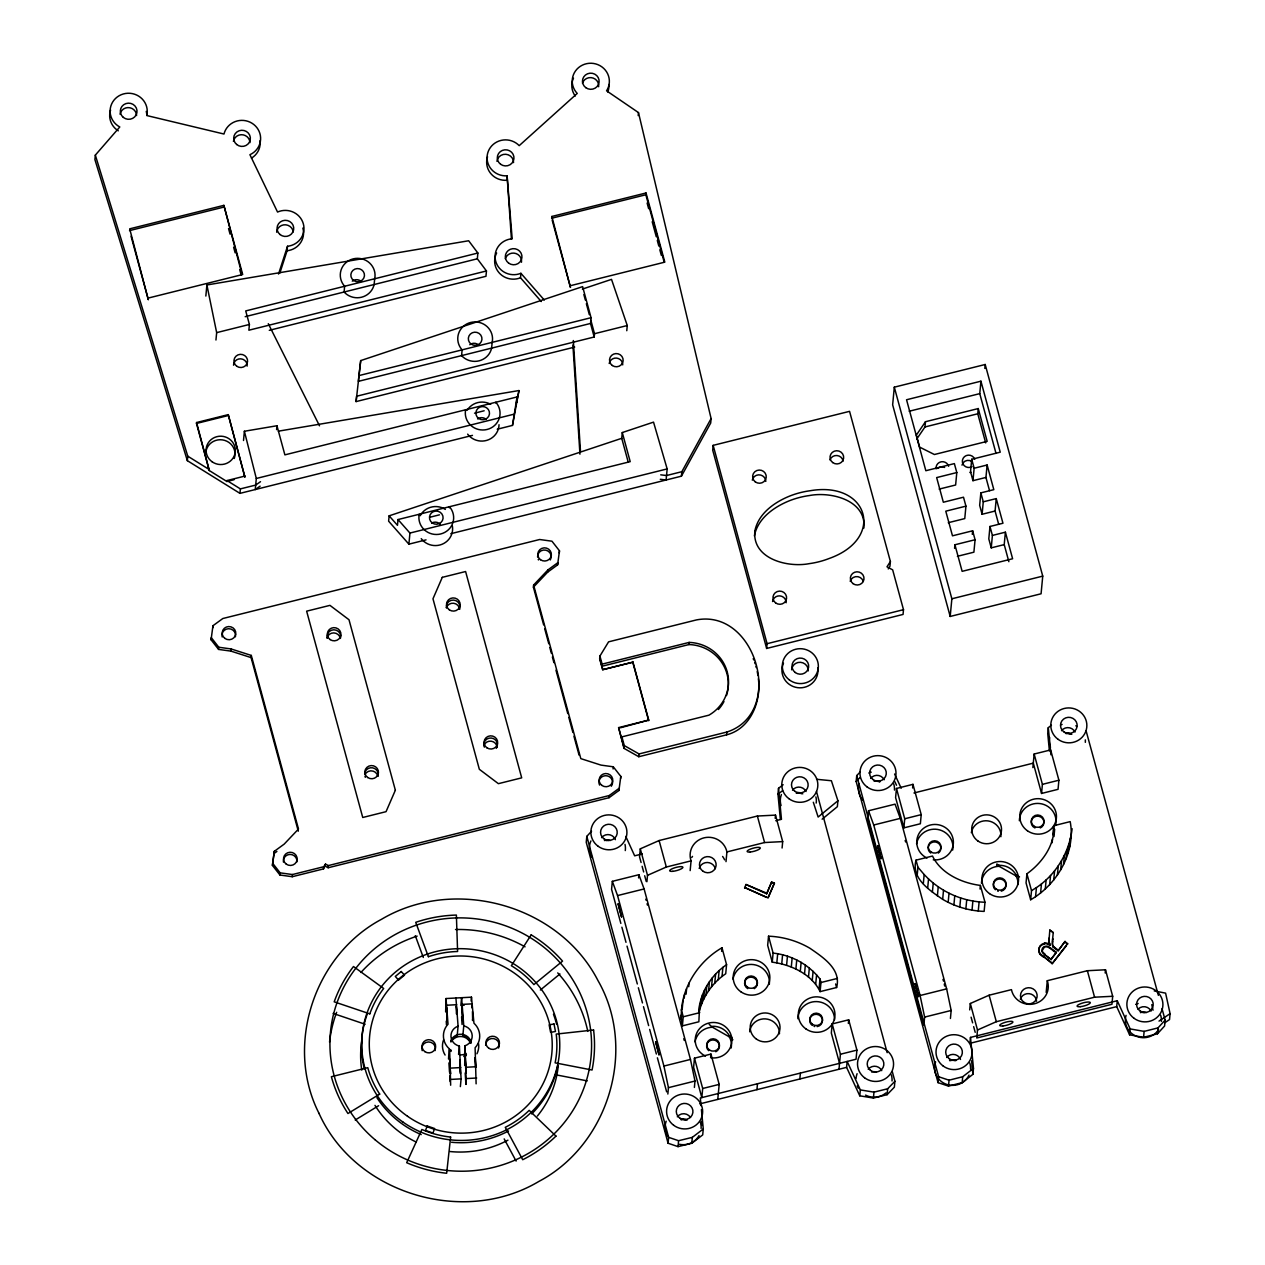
<?xml version="1.0" encoding="UTF-8"?>
<svg xmlns="http://www.w3.org/2000/svg" width="1265" height="1265" viewBox="0 0 1265 1265"><rect width="100%" height="100%" fill="white"/><g stroke="black" fill="none" stroke-linecap="round" stroke-linejoin="round"><path stroke-width="1.5" d="M1052.496 941.761L1052.686 938.662L1052.433 942.457A9.171 8.871 5.4 0 0 1053.176 947.422M863.884 528.058C866.557 500.308 831.168 491.358 809.489 495.532A85.087 82.336 5.4 0 0 789.771 500.608C774.117 506.838 757.767 518.302 754.383 535.886M1049.08 938.725L1049.144 938.029A17.821 17.251 5.4 0 0 1049.286 942.298A9.108 8.808 5.4 0 0 1050.187 944.465L1050.092 945.176A9.108 8.808 5.4 0 1 1049.223 942.994A17.821 17.251 5.4 0 1 1049.112 938.725L1049.839 930.06L1053.223 932.59L1052.622 939.357M278.521 274.046L287.503 246.264A18.58 17.979 5.4 0 0 303.284 223.605A18.58 17.979 5.4 0 0 277.541 212.046L249.917 154.694A18.58 17.979 5.4 0 0 253.791 124.492A18.58 17.979 5.4 0 0 223.984 134.027L146.74 115.542A18.58 17.979 5.4 0 0 134.596 94.211A18.58 17.979 5.4 0 0 111.652 103.936A18.58 17.979 5.4 0 0 119.796 126.974L95.334 155.121L94.907 159.596L187.347 460.666L239.955 493.366L472.478 435.381M148.495 298.002L242.69 274.505L223.873 205.357L129.694 228.839L148.337 299.773L131.054 236.223M187.347 460.666L187.773 456.191L95.334 155.121M205.847 296.057L206.891 284.973L468.667 240.761L477.87 253.032L477.332 258.787L486.456 270.963L485.966 276.292L269.287 330.323M234.072 479.704L226.894 481.491L209.294 470.548L196.486 423.459L196.565 422.526L228.253 414.635L244.872 477L228.253 414.635M242.01 274.426L223.873 205.357M215.951 340.016L216.663 332.632L206.891 284.973M209.294 470.548L196.565 422.526M218.592 649.419L211.081 639.805L211.287 637.639L218.798 647.253L218.592 649.419L230.894 651.111L251.087 657.594L298.287 831.184M212.741 627.899L212.947 625.732L222.83 618.522L539.649 539.507L551.951 541.199L559.478 550.813L559.272 552.979M226.894 481.491L226.973 480.558L244.951 476.067M477.87 253.032L245.726 310.921L249.411 324.457L248.873 330.212L486.456 270.963M243.513 440.505L244.382 431.254L276.956 425.752L284.878 454.862L517.053 396.957L516.515 402.713L518.982 390.553L278.363 431.175M239.955 493.366L240.382 488.891L226.973 480.558M230.894 651.111L231.1 648.945L218.798 647.253M244.382 431.254L256.305 478.47L255.261 489.555L260.084 486.155M279.897 272.971L287.076 250.739L287.503 246.264M251.087 657.594L251.292 655.428L231.1 648.945M276.592 429.594L276.956 425.752M325.295 866.272L328.173 867.743L609.066 797.693L618.933 790.467L619.138 788.301L609.271 795.527L328.378 865.576L325.5 864.106L323.524 868.897L292.247 876.708L279.945 875.016L272.418 865.402L274.299 851.329L284.182 844.119L298.493 829.018L251.292 655.428M272.418 865.402L274.299 851.329M279.945 875.016L280.15 872.85L272.623 863.236M292.247 876.708L292.452 874.542L323.729 866.731L325.5 864.106M574.69 347.084L356.097 401.59L356.604 396.245L594.202 336.996L594.503 333.707L590.834 320.171M358.928 375.594L358.375 381.35L590.518 323.461L591.055 317.705L582.612 286.633L360.715 360.588L358.928 375.594L591.055 317.705M360.715 360.588L356.097 401.59M323.524 868.897L323.729 866.731M328.173 867.743L328.378 865.576M660.298 479.309L666.102 480.004L667.161 468.92L653.531 422.13L622.285 432.551L621.747 438.307L389.13 515.835L388.624 521.18L408.895 544.156L426.036 539.87M622.285 432.551L630.207 461.646L398.016 519.551L397.479 525.307L389.13 515.835M408.895 544.156L409.939 533.055L398.016 519.551M419.126 515.345L419.221 514.27A17.394 16.84 5.4 0 0 440.71 533.957A17.394 16.84 5.4 0 0 449.455 506.727L449.344 507.803M465.552 410.508L465.631 409.781A17.394 16.84 5.4 0 0 487.12 429.468A17.394 16.84 5.4 0 0 495.848 402.254L495.785 402.966M511.44 239.322L507.091 175.803A18.58 17.979 5.4 0 1 488.322 151.247A18.58 17.979 5.4 0 1 519.203 145.649L577.235 93.436A18.58 17.979 5.4 0 1 576.966 69.132A18.58 17.979 5.4 0 1 601.934 66.903A18.58 17.979 5.4 0 1 606.568 90.811L638.477 112.585L711.104 418.589L710.693 423.063L681.408 476.178L450.799 533.703M476.114 1083.836L475.102 1047.752A18.153 17.552 5.4 0 0 473.964 1023.227L471.481 997.168L446.023 998.544L445.644 1011.889M541.262 301.544L520.5 277.778L520.911 273.303A18.58 17.979 5.4 0 1 495.595 260.89A18.58 17.979 5.4 0 1 512.183 238.785L507.091 175.803M446.023 998.544L448.031 1024.191A18.153 17.552 5.4 0 0 449.17 1048.717L448.506 1059.042M497.24 429.214L512.483 425.404L517.053 396.957M450.656 1085.212L449.628 1049.128M455.922 998.006L458.088 1026.2L457.139 1036.256A10.658 10.326 5.4 0 0 450.814 1041.901M518.982 390.553L512.483 425.404M458.562 1054.441L459.369 1046.06A10.658 10.326 5.4 0 1 458.088 1026.2M464.16 1005.28L460.855 1005.454L461.599 997.706L463.765 1025.883L462.816 1035.956A10.658 10.326 5.4 0 1 470.833 1043.166M460.365 1086.619L461.093 1078.871L459.369 1046.06M464.698 1065.351L465.03 1045.76A10.658 10.326 5.4 0 0 463.765 1025.883M471.118 1001.042L471.481 997.168M466.216 1084.374L465.03 1045.76M551.84 216.473L551.667 218.244L645.846 194.763L646.02 192.976L551.84 216.473L570.468 287.408L552.173 220.126M533.403 587.197L533.609 585.031L547.919 569.93L557.802 562.719L557.596 564.886L547.713 572.096L533.403 587.197L543.665 624.926M547.713 572.096L547.919 569.93M638.193 115.574L638.477 112.585M626.776 330.718L627.266 325.532L611.517 279.375L582.374 289.084M726.49 695.544A40.401 39.104 5.4 0 0 688.951 644.549L601.919 666.26L602.124 664.125L689.156 642.414A40.401 39.104 5.4 0 1 727.185 671.762A40.401 39.104 5.4 0 1 708.938 715.168L621.906 736.863L624.278 745.591L639.046 753.94L726.885 732.04C785.786 712.827 756.217 608.402 696.398 619.929L608.576 641.845L599.926 656.045L599.657 658.828L602.63 669.723L632.753 662.196L602.63 669.723M591.561 831.2L586.802 836.371L586.233 842.284L668.078 1143.244L678.04 1146.628L691.781 1143.275L702.707 1134.895L703.277 1128.981L701.427 1109.595M609.066 797.693L609.271 795.527M613.082 768.962L613.288 766.796L600.986 765.104L580.809 758.62L533.609 585.031M632.8 661.563L648.724 720.101L618.601 727.612L624.009 748.358L638.793 756.723L726.616 734.823C750.572 728.782 761.356 701.458 758.383 678.815M621.7 739.013L621.906 736.863M620.609 778.576L620.815 776.41L613.288 766.796M624.009 748.358L624.278 745.591M694.39 1087.426L694.991 1081.037L690.469 1059.438L644.106 888.947L638.888 874.716L612.339 881.341L611.58 889.342L620.846 923.403M638.793 756.723L639.046 753.94M620.419 727.786L648.724 720.101M782.086 848.009L782.687 841.605L775.492 815.119L757.371 816.036L659.112 840.545L640.296 848.831L639.537 856.832L641.086 862.509M638.588 877.91L638.888 874.716M681.408 476.178L681.835 471.703L711.104 418.589M646.905 881.721L647.506 875.333L640.296 848.831M688.951 644.549L689.156 642.414M713.16 445.359L712.701 450.119L766.637 648.455L903.052 614.442L903.495 609.683L892.663 569.851L886.986 566.815L890.402 561.518L849.558 411.346L713.16 445.359L767.08 643.695L766.637 648.455M667.841 1094.051L668.442 1087.663L663.919 1066.063L617.557 895.573L612.339 881.341M690.152 870.605L691.07 860.864A18.58 17.979 5.4 0 1 703.957 837.857A18.58 17.979 5.4 0 1 726.916 851.93L764.582 842.537L782.687 841.605M668.078 1143.244L668.632 1137.346L586.802 836.371M699.703 1003.999L698.865 1021.772L682.373 1025.883C676.585 995.302 695.465 962.981 721.999 947.77L726.569 964.657L725.715 973.75C712.258 982.905 702.391 997.2 698.849 1013.107C699.276 993.642 710.756 975.521 726.569 964.657M682.167 1009.502L683.021 1000.394M684.239 998.148L684.586 994.496M682.373 1025.883L683.242 1016.775L681.313 1009.691M686.089 994.179L686.61 988.708M688.713 986.747L689.046 983.111M678.04 1146.628L678.593 1140.714L692.334 1137.361L703.277 1128.981M694.469 1058.173L693.6 1067.281L701.822 1097.593L702.692 1088.485L694.469 1058.173L710.962 1054.077L719.184 1084.39L717.761 1099.411M700.083 1008.395L700.952 999.287M726.616 734.823L726.885 732.04M701.711 1003.762L702.565 994.654M703.656 999.287L704.51 990.179M691.781 1143.275L692.334 1137.361M705.965 994.954L706.819 985.846M708.574 990.811L709.444 981.703M711.531 986.858L712.385 977.75M725.999 861.655L726.916 851.93M714.757 983.142L715.611 974.034M695.038 1041.886A18.343 17.742 5.4 0 1 712.464 1027.227L709.175 1024.365M710.614 1057.714L710.962 1054.077M718.283 979.648L719.137 970.54M721.651 951.406L721.999 947.77M722.046 976.438L722.9 967.33M731.202 1047.989A18.343 17.742 5.4 0 0 729.367 1036.889L729.462 1035.94A18.343 17.742 5.4 0 0 712.559 1026.279M766.305 897.217L744.642 887.492L768.108 897.976L774.417 883.128L771.65 881.974L766.653 893.817L745.971 884.488L766.716 893.153M775.192 818.313L775.492 815.119M780.363 819.404L777.975 794.214L778.528 788.301L783.146 784.727M766.653 893.817L771.65 881.974M768.535 936.195L767.665 945.303L772.251 962.175C790.941 964.594 811.735 974.129 820.1 991.618L836.592 987.522C841.605 969.164 822.914 957.273 809.995 948.307C797.456 940.923 783.082 936.717 768.535 936.195L773.105 953.067L772.251 962.175M756.929 1089.655L757.482 1083.757M776.821 962.807L777.69 953.715L773.105 953.067M781.738 963.867L782.592 954.759L777.69 953.715M786.593 965.274L787.447 956.166L782.592 954.759M791.289 967.013L792.159 957.905L787.447 956.166M795.875 969.101L796.744 959.993L792.159 957.905M800.271 971.488L801.14 962.38L796.744 959.993M804.493 974.208L805.346 965.1L801.14 962.38M808.477 977.212L809.331 968.105L805.346 965.1M799.828 1078.982L800.397 1073.084M812.241 980.502L813.095 971.394L809.331 968.105M815.719 984.028L816.573 974.92L813.095 971.394M819.135 988.06L819.989 978.952L816.573 974.92M816.573 779.287L831.39 780.742L837.92 800.761L837.367 806.675L822.139 819.198M820.1 991.618L820.969 982.51L819.989 978.952M701.063 1105.721L700.32 1097.973L856.041 1059.232L856.911 1050.124L848.689 1019.811L832.196 1023.923L831.326 1033.031L839.549 1063.327M1162.013 1008.679L1165.144 1020.112L1164.575 1026.026L1157.459 1033.79L1143.576 1037.3L1129.613 1034.833L1130.167 1028.919L1117.264 1000.726L970.492 1037.411L973.481 1068.419L972.911 1074.333L962.159 1082.65L948.497 1086.113L938.061 1082.65L856.168 781.485L856.721 775.572L860.342 771.824M894.308 387.169L892.647 404.816L950.189 616.45L1041.079 593.775L1042.74 576.128L985.198 364.494L894.308 387.169L951.865 598.788L950.189 616.45M838.995 1069.241L840.419 1054.235L832.196 1023.923M890.402 561.518L889.943 566.277L888.236 568.934M848.341 1023.464L848.689 1019.811M868.517 810.77L867.758 818.771L923.861 1025.093L924.62 1017.092L920.098 995.508L873.735 825.001L868.517 810.77L895.067 804.161L900.285 818.376L946.647 988.882L951.169 1010.466L950.426 1018.467M859.773 1095.822L846.601 1067.36L847.155 1061.446L860.342 1089.908L859.773 1095.822L873.419 1098.052L887.097 1094.684L894.355 1087.188L894.908 1081.275L892.331 1071.74M916.872 438.844L924.984 426.953L925.474 421.719L978.256 408.563L987.174 441.358L934.392 454.514L919.608 447.098L916.35 435.097L925.474 421.719M896.474 788.459L895.604 797.567L903.874 827.863L920.367 823.752L921.22 814.644L912.966 784.347L896.474 788.459L904.728 818.771L903.874 827.863M873.419 1098.052L873.973 1092.138L887.651 1088.77L894.908 1081.275M912.618 787.984L912.966 784.347M887.097 1094.684L887.651 1088.77M916.018 860.153C911.006 878.511 929.728 890.386 942.662 899.336C955.202 906.705 969.591 910.895 984.138 911.401L984.992 902.293L980.391 885.421C961.685 883.033 940.891 873.514 932.511 856.041L916.018 860.153L917.947 867.237L917.093 876.345M972.959 480.684L974.145 468.24L987.127 464.998L985.941 477.443L972.959 480.684L970.54 471.719L971.71 459.29L1000.235 452.174L980.928 381.192L906.546 399.756L925.838 470.722L954.363 463.607L956.799 472.557L955.628 485.001L939.136 489.112M954.585 548.33L954.917 544.772L975.078 539.744L972.643 530.794L952.482 535.822L945.777 511.186L965.938 506.158L963.503 497.208L943.342 502.237L936.653 477.585L956.799 472.557M923.308 883.666L924.177 874.558L917.947 867.237M927.672 888.077L928.542 878.969L924.177 874.558M965.938 506.158L964.768 518.587L948.276 522.698M932.384 892.189L933.254 883.081L928.542 878.969M985.688 442.924L977.766 413.781L978.256 408.563M996.014 453.408L979.758 393.636L980.928 381.192M984.834 368.415L985.198 364.494M937.381 895.936L938.235 886.828L933.254 883.081M972.295 534.352L972.643 530.794M975.078 539.744L973.892 552.188L957.399 556.3M987.127 464.998L993.816 489.65L980.849 492.876L979.663 505.32L982.099 514.27L995.081 511.028L996.251 498.6L983.269 501.826L982.099 514.27M942.662 899.336L943.516 890.228L938.235 886.828M948.165 902.325L949.019 893.216L943.516 890.228M953.905 904.934L954.759 895.826L949.019 893.216M996.251 498.6L1002.955 523.236L989.973 526.477L988.803 538.906L991.238 547.856L1004.22 544.614L1005.39 532.186L992.408 535.427L991.238 547.856M938.061 1082.65L938.63 1076.736L856.721 775.572M959.803 907.1L960.657 897.992L954.759 895.826M948.497 1086.113L949.05 1080.199L962.712 1076.736L973.481 1068.419M965.875 908.855L966.729 899.747L960.657 897.992M972.026 910.152L972.88 901.06L966.729 899.747M980.043 889.058L980.391 885.421M962.159 1082.65L962.712 1076.736M978.256 911.021L979.126 901.913L972.88 901.06M969.702 1009.897L970.302 1003.493L989.119 995.207L1011.462 989.641A18.58 17.979 5.4 0 0 1034.438 1003.793A18.58 17.979 5.4 0 0 1047.294 980.707L1087.378 970.714L1105.499 969.781L1112.694 996.282L1111.935 1004.284L976.754 1037.996L977.497 1029.995L970.302 1003.493M970.065 1041.854L970.492 1037.411M996.63 866.098L996.836 863.995L999.192 865.339A18.343 17.742 5.4 0 1 1016.111 874.969L1019.527 876.914M981.45 883.207A18.343 17.742 5.4 0 1 999.113 866.288L999.192 865.339M1018.104 884.488A18.343 17.742 5.4 0 0 1016.032 875.918L1016.111 874.969M1032.873 767.586L1034.153 754.035L1050.646 749.924L1058.9 780.22L1058.046 789.328L1041.554 793.455L1033.299 763.143L913.962 792.981M1053.698 825.745C1055.358 844.72 1041.981 863.046 1026.911 873.783L1026.057 882.891L1030.659 899.763C1057.176 884.52 1075.993 852.183 1070.19 821.618L1053.698 825.745L1052.844 834.837M1030.659 899.763L1031.513 890.671L1026.911 873.783M1041.554 793.455L1042.407 784.347L1034.153 754.035M1051.421 725.24L1048.306 727.644L1047.736 733.558L1049.412 750.999M1035.576 896.679L1036.446 887.587C1056.212 874.368 1069.399 852.278 1072.119 828.702M1040.589 893.011L1041.443 883.919M1045.285 888.995L1046.139 879.887M1052.148 842.759L1052.496 839.122M1053.982 836.576L1054.662 829.302M1049.681 884.63L1050.551 875.522M1039.719 953.114A18.105 17.52 5.4 0 0 1043.245 956.214L1052.148 963.693L1066.474 945.635M1044.748 954.727L1051.168 959.518L1044.748 954.727A6.799 6.578 5.4 0 1 1041.981 951.438M1053.729 879.966L1054.583 870.858M1049.839 930.06L1053.223 932.59M1046.187 992.393L1047.294 980.707M1042.154 951.359C1040.589 945.951 1049.096 944.212 1050.535 948.734L1051.262 949.272M1057.398 875.016L1058.267 865.908M1060.671 869.83L1061.541 860.722M1053.619 946.568L1053.555 947.264A10.073 9.756 5.4 0 0 1054.741 948.276L1058.093 950.806L1065.051 941.413L1067.676 944.117L1064.988 942.109M1052.148 963.693L1067.739 943.421M1054.978 948.481L1054.789 947.596M1063.549 864.39L1064.418 855.282M1051.168 959.518L1056.37 952.339L1050.598 948.038M1066 858.793L1066.854 849.685M1058.093 950.806L1065.051 941.413M1068.008 852.99L1068.862 843.881M1069.557 847.091L1070.411 837.983M1105.183 972.991L1105.499 969.781M1129.613 1034.833L1116.71 1006.624L1117.264 1000.726M1143.576 1037.3L1144.129 1031.386L1158.013 1027.892L1165.144 1020.112M1157.459 1033.79L1158.013 1027.892M1154.233 990.922L1165.603 993.136L1170.093 1013.66L1169.54 1019.574L1164.796 1022.752M447.257 1021.82L447.004 1012.901M211.081 639.805L212.947 625.732M557.596 564.886L559.478 550.813M618.933 790.467L620.815 776.41M460.476 1073.432L459.843 1059.611M456.27 1006.418L456.412 1013.882M680.459 1018.799L681.139 1015.083M318.954 1113.247C354.991 1193.701 463.543 1226.354 538.843 1181.447C608.591 1144.73 637.418 1049.365 598.045 980.707C559.193 904.76 454.657 875.933 381.635 919.228C314.273 954.885 284.277 1045.428 319.16 1113.659M446.371 1006.956L447.178 1021.962M744.579 888.156L745.971 884.488M768.171 897.328L774.417 883.128M1051.231 958.823L1056.37 952.339M856.168 781.485L859.789 777.738M837.92 800.761L818.139 817.048L813.316 802.247M540.361 990.021L559.952 973.971M777.975 794.214L782.592 790.641M274.094 853.495L276.909 851.44M260.511 481.68L255.688 485.08L240.382 488.891M1159.025 1021.092L1170.093 1013.66M1031.513 890.671L1036.446 887.587M355.212 1120.015L378.599 1105.721M1044.289 947.185L1042.218 950.663M647.506 875.333L666.323 867.031L691.07 860.864M977.497 1029.995L996.314 1021.709L1094.573 997.2L1112.694 996.282M129.52 230.61L223.715 207.128M245.189 316.677L477.332 258.787M216.663 332.632L249.411 324.457M570.642 285.637L664.821 262.14L646.02 192.976M196.486 423.459L228.159 415.568M594.503 333.707L627.266 325.532M474.533 413.181L484.163 410.777M256.305 478.47L513.527 414.319M429.831 517.243L439.461 514.839M409.939 533.055L667.161 468.92M909.187 411.236L979.758 393.636M681.835 471.703L666.529 475.529L660.725 474.834M924.984 426.953L977.766 413.781M767.08 643.695L903.495 609.683M951.865 598.788L1042.74 576.128M873.735 825.001L900.285 818.376M904.728 818.771L921.22 814.644M1042.407 784.347L1058.9 780.22M617.557 895.573L644.106 888.947M920.098 995.508L946.647 988.882M663.919 1066.063L690.469 1059.438M924.62 1017.092L951.169 1010.466M668.442 1087.663L694.991 1081.037M971.836 1042.85L1116.71 1006.624M642.272 853.922L634.651 855.82L625.795 836.418M775.761 820.716L781.47 819.293L778.528 788.301M683.242 1016.775L699.735 1012.664M820.969 982.51L837.462 978.414M702.692 1088.485L719.184 1084.39M840.419 1054.235L856.911 1050.124M699.766 1103.886L846.601 1067.36M1045.143 946.852L1047.025 946.868M446.814 1005.232L456.712 1004.695M462.389 1004.378L472.288 1003.857M450.846 1068.103L460.745 1067.565M466.405 1067.249L476.304 1066.711M451.194 1079.393L461.093 1078.871M466.769 1078.555L476.668 1078.017M979.126 901.913L984.992 902.293M280.15 872.85L292.452 874.542M860.342 1089.908L873.973 1092.138M1130.167 1028.919L1144.129 1031.386M555.873 1074.807L587.276 1080.895M732.894 1039.751L731.629 1039.387L731.818 1037.284L729.462 1035.94M938.63 1076.736L949.05 1080.199M333.106 1013.423L365.142 1024.255M668.632 1137.346L678.593 1140.714M771.587 882.622L774.37 883.776M1048.053 947.216L1049.65 948.102M999.113 866.288L1016.032 875.918M712.464 1027.227L729.367 1036.889M187.773 456.191L209.373 469.615M1055.042 947.785L1058.157 950.11M1051.974 949.809L1054.868 951.976M1043.214 956.261L1052.211 962.997M520.911 273.303L544.282 300.042M1039.767 953.067L1039.624 952.861A6.641 6.436 5.4 0 1 1044.447 943.374M1039.704 953.763L1039.561 953.557A6.641 6.436 5.4 0 1 1044.384 944.069M504.182 1138.911L516.104 1161.08M268.291 323.682L319.523 425.815M460.397 1073.463L459.843 1067.692M894.592 774.022L901.202 788.237M894.861 781.707L896.506 785.265M753.213 658.67L753.719 659.919M456.317 1006.418L456.997 1013.961M446.418 1006.956L446.972 1012.38M415.299 935.721L423.301 957.447M754.667 662.433L755.094 663.714M905.155 840.482L905.645 842M645.767 899.162L646.115 900.221M942.978 979.395L943.469 981.055M683.78 1038.707L684.254 1040.431M755.901 666.276L756.264 667.572M1086.05 730.664L1158.376 995.349M1005.39 532.186L1012.617 558.75L962.143 571.337L954.917 544.772M985.941 477.443L989.546 490.709M995.081 511.028L998.686 524.295M1004.22 544.614L1008.853 561.692M971.71 459.29L974.145 468.24M980.849 492.876L983.269 501.826M989.973 526.477L992.408 535.427M1087.378 970.714L1094.573 997.2M989.119 995.207L996.314 1021.709M971.093 1017.171L972.627 1022.847M973.655 1026.642L975.204 1032.319M645.846 194.763L664.157 262.045M647.127 203.064L648.645 208.678M652.202 221.755L656.266 236.713M657.294 240.445L658.812 246.058M659.824 249.79L661.358 255.404M757.371 816.036L764.582 842.537M583.861 294.571L585.363 300.058M586.359 303.711L589.332 314.685M590.518 323.461L594.202 336.996M621.747 438.307L628.167 461.946M632.753 662.196L648.66 720.734M659.112 840.545L666.323 867.031M599.926 656.045L602.124 664.125M599.721 658.18L602.678 669.074M618.601 727.612L624.072 747.726M642.114 866.288L643.664 871.965M644.691 875.76L646.225 881.436M544.693 628.705L548.789 643.79M549.816 647.569L551.35 653.23M552.378 657.009L553.928 662.67M555.968 670.213L567.779 713.618M568.807 717.382L572.903 732.482M573.93 736.246L579.07 755.126M621.874 927.198L626.001 942.33M627.029 946.125L637.323 983.98M638.351 987.759L642.462 1002.908M643.49 1006.687L648.645 1025.615M649.672 1029.41L656.361 1054.014M657.389 1057.793L666.655 1091.869M228.538 228.522L230.056 234.12M233.614 247.213L235.148 252.826M239.718 269.635L241.251 275.248M816.478 791.447L887.16 1052.67M835.627 983.964L836.592 987.522M647.063 903.748L647.38 905.044M944.259 984.107L944.686 986.052M1151.798 1004.663L1153.032 1010.229M757.213 671.494L757.941 675.463M472.478 1019.669L472.651 1020.586L472.462 1011.526M472.145 1007.43L471.845 1005.58L471.766 1007.731M1048.306 727.644L1050.915 754.778M971.615 1060.766L972.911 1074.333M701.427 1121.328L701.79 1125.202M573.33 340.522L580.509 451.652M572.903 344.997L579.955 454.182M461.599 1016.886L462.073 1024.508M465.188 1072.973L465.915 1084.405M446.245 1021.203L446.482 1024.935M448.917 1062.916L449.518 1072.246M449.755 1075.962L450.103 1081.559M475.403 1066.854L475.197 1057.635L475.988 1067.17M558.213 1066.079A99.065 95.855 5.4 0 1 537.356 1116.062M507.945 1140.16A99.065 95.855 5.4 0 1 450.008 1151.53M416.169 1142.042A99.065 95.855 5.4 0 1 374.978 1105.357M361.774 1070.111A99.065 95.855 5.4 0 1 362.043 1039.435M329.548 1042.123A130.864 126.627 5.4 0 1 336.648 1012.3M360.92 972.469A130.864 126.627 5.4 0 1 417.134 936.116M455.526 929.522A130.864 126.627 5.4 0 1 525.054 946.837M557.723 972.896A130.864 126.627 5.4 0 1 587.798 1031.386M466.421 1054.725A10.658 10.326 5.4 0 1 464.081 1055.816M451.004 1050.456A10.658 10.326 5.4 0 1 450.656 1049.681M478.549 1043.546A18.153 17.552 5.4 0 1 476.921 1053.808M445.09 1055.042A18.153 17.552 5.4 0 1 443.604 1039.814M1158.661 1029.599A18.026 17.441 5.4 0 1 1126.056 1015.352M1135.764 1004.363A18.026 17.441 5.4 0 1 1138.152 1003.477M1160.653 1015.242A18.026 17.441 5.4 0 1 1161.397 1021.393M1140.413 1012.664A8.333 8.064 5.4 0 1 1146.248 1012.632M969.006 1075.123A18.026 17.441 5.4 0 1 945.809 1084.073A18.026 17.441 5.4 0 1 935.594 1061.888M969.796 1062.964A18.026 17.441 5.4 0 1 970.54 1069.115M949.556 1060.37A8.333 8.064 5.4 0 1 955.929 1060.576M862.967 800.35A18.026 17.441 5.4 0 1 859.141 784.015M868.834 773.026A18.026 17.441 5.4 0 1 871.237 772.156M893.723 783.905A18.026 17.441 5.4 0 1 894.466 790.072M874.052 781.138A8.333 8.064 5.4 0 1 879.871 781.533M1050.503 747.315A18.026 17.441 5.4 0 1 1049.681 737.511M1060.876 724.829A18.026 17.441 5.4 0 1 1062.094 724.434M1075.819 725.81A18.026 17.441 5.4 0 1 1076.942 726.442M1085.307 739.867A18.026 17.441 5.4 0 1 1085.323 742.349M1065.494 733.289A8.333 8.064 5.4 0 1 1071.771 734.364M877.404 781.296A7.89 7.637 5.4 0 1 879.713 781.944M949.857 1060.734A7.89 7.637 5.4 0 1 955.028 1060.702M1066.015 733.621A7.89 7.637 5.4 0 1 1070.585 734.222M1142.801 1012.601A7.89 7.637 5.4 0 1 1144.335 1012.632M1034.944 827.958A6.404 6.199 5.4 0 1 1032.509 818.502A6.404 6.199 5.4 0 1 1042.55 818.471A6.404 6.199 5.4 0 1 1040.304 827.943M930.74 853.069A6.404 6.199 5.4 0 1 929.759 843.929A6.404 6.199 5.4 0 1 939.247 843.961A6.404 6.199 5.4 0 1 938.314 853.1M995.381 889.754A6.404 6.199 5.4 0 1 995.824 880.203A6.404 6.199 5.4 0 1 1005.422 882.511A6.404 6.199 5.4 0 1 1001.295 891.177M998.275 891.224A6.404 6.199 5.4 0 1 997.642 891.05M870.668 778.434A7.89 7.637 5.4 0 1 884.172 779.746M946.726 1057.477A7.89 7.637 5.4 0 1 960.515 1059.453M1061.525 730.711A7.89 7.637 5.4 0 1 1075.029 732.024M1138.105 1009.154A7.89 7.637 5.4 0 1 1151.087 1011.083M1019.353 820.7A18.343 17.742 5.4 0 1 1040.051 803.575A18.343 17.742 5.4 0 1 1055.484 825.492M916.556 843.818A18.343 17.742 5.4 0 1 937.729 829.46A18.343 17.742 5.4 0 1 952.687 850.048M927.008 858.065A18.343 17.742 5.4 0 1 923.118 828.654A18.343 17.742 5.4 0 1 952.545 836.94A18.343 17.742 5.4 0 1 933.27 859.836M971.33 832.67A14.927 14.453 5.4 0 1 988.044 820.906A14.927 14.453 5.4 0 1 1000.884 836.718M1043.182 956.909A18.105 17.52 5.4 0 1 1039.656 953.81M1054.804 947.58A10.073 9.756 5.4 0 1 1053.603 946.584M1053.239 946.726A9.171 8.871 5.4 0 1 1052.654 941.777M1044.337 943.579A9.519 9.219 5.4 0 1 1049.997 945.303M1044.4 942.868A9.519 9.219 5.4 0 1 1050.077 944.607M1044.89 953.889A6.799 6.578 5.4 0 1 1042.044 950.727M1020.286 999.287A8.333 8.064 5.4 0 1 1036.573 1001.248M699.023 1135.591A18.026 17.441 5.4 0 1 679.447 1144.319M668.047 1136.729A18.026 17.441 5.4 0 1 666.181 1121.201M700.383 1122.308A18.026 17.441 5.4 0 1 701.11 1128.459M681.282 1119.367A8.333 8.064 5.4 0 1 687.053 1120.158M885.959 1092.928A18.026 17.441 5.4 0 1 865.545 1095.111M858.302 1088.169A18.026 17.441 5.4 0 1 857.211 1085.908M856.057 1078.555A18.026 17.441 5.4 0 1 857.101 1073.7M891.303 1074.807A18.026 17.441 5.4 0 1 892.031 1080.974M871.632 1072.024A8.333 8.064 5.4 0 1 876.329 1072.008M592.32 857.591A18.026 17.441 5.4 0 1 590.945 840.909M624.989 844.372A18.026 17.441 5.4 0 1 625.274 850.57M604.433 840.561A8.333 8.064 5.4 0 1 610.252 840.545M781.074 805.584A18.026 17.441 5.4 0 1 781.391 794.562M815.909 796.887A18.026 17.441 5.4 0 1 816.194 803.069M796.491 792.744A8.333 8.064 5.4 0 1 802.785 793.835M796.318 793.234A7.89 7.637 5.4 0 1 801.583 793.693M681.123 1119.857A7.89 7.637 5.4 0 1 685.614 1120.031M606.093 840.577A7.89 7.637 5.4 0 1 608.354 840.545M708.716 1050.709A6.404 6.199 5.4 0 1 708.859 1041.395A6.404 6.199 5.4 0 1 718.378 1042.819A6.404 6.199 5.4 0 1 715.721 1051.753M812.304 1025.472A6.404 6.199 5.4 0 1 812.051 1015.653A6.404 6.199 5.4 0 1 821.918 1017.977A6.404 6.199 5.4 0 1 817.158 1026.595M814.692 1026.532A6.404 6.199 5.4 0 1 814.059 1026.358M747.757 988.645A6.404 6.199 5.4 0 1 746.081 979.316A6.404 6.199 5.4 0 1 755.853 979.347A6.404 6.199 5.4 0 1 754.256 988.661M868.233 1069.304A7.89 7.637 5.4 0 1 881.737 1070.649M792.523 790.166A7.89 7.637 5.4 0 1 806.026 791.51M677.313 1116.805A7.89 7.637 5.4 0 1 690.469 1117.485M601.602 837.667A7.89 7.637 5.4 0 1 615.391 839.66M705.475 1056.101A18.343 17.742 5.4 0 1 701.616 1026.674A18.343 17.742 5.4 0 1 731.043 1034.991A18.343 17.742 5.4 0 1 711.736 1057.872M797.867 1018.72A18.343 17.742 5.4 0 1 816.716 1001.595A18.343 17.742 5.4 0 1 834.52 1019.954M733.004 979.142A18.343 17.742 5.4 0 1 753.655 964.61A18.343 17.742 5.4 0 1 769.31 984.344M749.686 1031.781A14.927 14.453 5.4 0 1 765.499 1018.894A14.927 14.453 5.4 0 1 779.461 1033.805M699.181 868.47A8.333 8.064 5.4 0 1 715.342 868.723M691.749 857.464A18.58 17.979 5.4 0 1 692.508 856.389M722.6 856.452A18.58 17.979 5.4 0 1 724.608 859.868M364.921 774.654A6.831 6.61 5.4 0 1 377.856 776.346M326.971 638.019A6.831 6.61 5.4 0 1 340.364 638.43M483.878 745.559A6.831 6.61 5.4 0 1 497.145 747.236M446.371 607.643A6.831 6.61 5.4 0 1 459.638 609.303M537.578 557.059A6.831 6.61 5.4 0 1 545.911 550.164A6.831 6.61 5.4 0 1 550.275 559.952M538.51 559.936A6.831 6.61 5.4 0 1 538.21 559.383M222.166 636.959A6.831 6.61 5.4 0 1 228.633 628.705A6.831 6.61 5.4 0 1 235.432 636.785M599.578 785.091A6.831 6.61 5.4 0 1 601.855 776.868A6.831 6.61 5.4 0 1 610.631 777.722A6.831 6.61 5.4 0 1 611.264 786.245M283.423 862.082A6.831 6.61 5.4 0 1 289.985 854.413A6.831 6.61 5.4 0 1 296.911 861.844M484.353 747.141A6.831 6.61 5.4 0 1 491.31 738.033A6.831 6.61 5.4 0 1 496.275 748.358M364.636 773.642A6.831 6.61 5.4 0 1 372.59 767.823A6.831 6.61 5.4 0 1 378.045 775.951M365.348 777.295A6.831 6.61 5.4 0 1 364.968 776.425M327.319 638.05A6.831 6.61 5.4 0 1 333.865 629.796A6.831 6.61 5.4 0 1 340.554 638.019M446.434 607.864A6.831 6.61 5.4 0 1 453.803 600.1A6.831 6.61 5.4 0 1 459.464 609.192M723.959 701.553A40.401 39.104 5.4 0 1 718.394 709.523M817.759 667.825A18.026 17.441 5.4 0 1 797.551 687.654A18.026 17.441 5.4 0 1 783.478 663.176M791.621 669.818A8.333 8.064 5.4 0 1 800.46 662.307A8.333 8.064 5.4 0 1 808.256 670.909M937.681 468.461A6.404 6.199 5.4 0 1 944.607 467.449M936.163 468.856A6.404 6.199 5.4 0 1 941.113 461.804A6.404 6.199 5.4 0 1 948.639 466.326M970.967 472.145A6.404 6.199 5.4 0 1 969.876 472.525M962.001 465.141A6.404 6.199 5.4 0 1 972.01 461.551M972.01 466.659A6.404 6.199 5.4 0 1 963.044 464.097A6.404 6.199 5.4 0 1 966.175 455.621A6.404 6.199 5.4 0 1 974.746 459.242M752.28 480.162A6.831 6.61 5.4 0 1 765.815 481.38M829.935 459.922A6.831 6.61 5.4 0 1 843.138 461.108M772.567 601.539A6.831 6.61 5.4 0 1 779.92 595.894A6.831 6.61 5.4 0 1 786.15 602.757M850.175 581.299A6.831 6.61 5.4 0 1 863.331 581.52M352.287 281.13A6.831 6.61 5.4 0 1 361.221 281.415M477.585 418.905A6.831 6.61 5.4 0 1 486.25 419.411M499.027 424.708A17.394 16.84 5.4 0 1 467.639 434.148M467.228 410.176A17.394 16.84 5.4 0 1 490.709 404.31M302.857 228.08A18.58 17.979 5.4 0 1 287.076 250.739M260.052 140.7A18.58 17.979 5.4 0 1 251.482 158.125M118.293 130.833A18.58 17.979 5.4 0 1 110.577 110.055M146.25 111.399A18.58 17.979 5.4 0 1 146.819 115.162M120.049 114.245A8.333 8.064 5.4 0 1 136.588 115.526M276.671 232.222A8.333 8.064 5.4 0 1 293.243 231.859M233.408 141.364A8.333 8.064 5.4 0 1 249.948 142.645M205.752 454.341A14.642 14.168 5.4 0 1 222.45 439.888A14.642 14.168 5.4 0 1 234.278 458.468M233.519 365.19A6.831 6.61 5.4 0 1 240.777 358.817A6.831 6.61 5.4 0 1 247.134 366.107M469.774 344.728A6.831 6.61 5.4 0 1 478.708 345.029M520.5 277.778A18.58 17.979 5.4 0 1 496.623 253.016M506.664 180.278A18.58 17.979 5.4 0 1 487.531 156.765M608.892 84.534A18.58 17.979 5.4 0 1 607.801 92.029M575.227 96.029A18.58 17.979 5.4 0 1 573.472 78.161M496.939 161.303A8.333 8.064 5.4 0 1 505.826 154.283A8.333 8.064 5.4 0 1 513.558 162.584M505.288 258.677A8.333 8.064 5.4 0 1 521.496 262.235M582.438 83.19A8.333 8.064 5.4 0 1 598.645 86.747M609.192 363.498A6.831 6.61 5.4 0 1 616.593 358.09A6.831 6.61 5.4 0 1 622.728 364.873M431.697 523.062A6.831 6.61 5.4 0 1 440.299 524.343M452.38 526.019A17.394 16.84 5.4 0 1 421.229 538.637M420.233 515.693A17.394 16.84 5.4 0 1 445.343 509.416M557.802 1065.415A99.065 95.855 5.4 0 1 531.664 1113.959M508.546 1130.973A99.065 95.855 5.4 0 1 451.558 1142.263M421.229 1134.594A99.065 95.855 5.4 0 1 376.891 1097.656M364.399 1069.225A99.065 95.855 5.4 0 1 367.514 1013.36M553.485 1014.277A99.065 95.855 5.4 0 1 556.679 1024.413M422.178 1050.662A6.815 6.594 5.4 0 1 428.535 1041.949A6.815 6.594 5.4 0 1 435.113 1050.598M485.649 1045.364A6.815 6.594 5.4 0 1 493.824 1038.628A6.815 6.594 5.4 0 1 498.584 1048.021M466.263 1053.429A10.658 10.326 5.4 0 1 459.701 1054.82M450.878 1040.621A10.658 10.326 5.4 0 1 471.228 1042.708M466.058 1055.69A10.658 10.326 5.4 0 1 463.986 1056.607M451.052 1051.452A10.658 10.326 5.4 0 1 450.451 1050.092M451.32 1041.569A10.658 10.326 5.4 0 1 470.359 1042.85M461.867 1007.272L462.753 1021.124L461.946 1006.118L461.867 1007.272M449.644 1059.975L450.53 1074.048L449.723 1059.011L449.644 1059.975M465.204 1059.137L466.089 1073.194L465.346 1058.22L465.204 1059.137M618.142 903.858L621.51 916.872L618.142 903.858M655.649 1041.775L659.018 1054.804L655.649 1041.775M877.673 845.637L881.041 858.65L877.673 845.637M915.18 983.569L918.548 996.583L915.18 983.569M754.841 531.126C752.153 558.877 787.557 567.827 809.221 563.652A85.087 82.336 5.4 0 0 828.939 558.577C886.212 538.305 868.059 480.542 809.932 490.773A85.087 82.336 5.4 0 0 790.23 495.848C774.559 502.078 758.225 513.543 754.841 531.126M344.633 286.254L344.096 292.009A17.394 16.84 5.4 0 0 374.124 284.514L374.677 278.759A17.394 16.84 5.4 0 0 353.22 258.866A17.394 16.84 5.4 0 0 344.633 286.254M462.12 349.867L461.583 355.623A17.394 16.84 5.4 0 0 491.611 348.128L492.164 342.372A17.394 16.84 5.4 0 0 470.707 322.464A17.394 16.84 5.4 0 0 462.12 349.867M450.625 1137.061L446.656 1173.272A133.805 129.489 5.4 0 1 406.682 1162.709L421.893 1129.471A96.172 93.057 5.4 0 0 450.625 1137.061M427.175 1125.961L425.53 1130.483L432.962 1133.045L434.591 1128.522L427.175 1125.961M442.291 577.346L432.978 598.788L479.34 769.294L498.394 783.668L521.702 777.849L465.599 571.527L442.291 577.346M395.36 790.23L386.046 811.671L362.739 817.49L306.636 611.169L329.944 605.366L348.998 619.739L395.36 790.23M531.173 934.851L511.36 965.717A96.172 93.057 5.4 0 1 533.909 984.597L562.545 961.131A133.805 129.489 5.4 0 0 531.173 934.851M401.258 971.504L395.312 976.438L398.538 980.09L404.5 975.141L401.258 971.504M379.69 1094.114L347.954 1113.516A133.805 129.489 5.4 0 1 331.383 1076.721L367.783 1067.676A96.172 93.057 5.4 0 0 379.69 1094.114M554.007 1023.986L549.136 1024.856L550.607 1032.351L555.477 1031.481L554.007 1023.986M593.585 1029.995L556.205 1034.09A96.172 93.057 5.4 0 1 555.129 1062.853L592.067 1070.016A133.805 129.489 5.4 0 0 593.585 1029.995M369.807 1013.85L334.197 1001.833A133.805 129.489 5.4 0 1 353.488 966.523L383.674 988.471A96.172 93.057 5.4 0 0 369.807 1013.85M555.968 1136.097L529.181 1110.354A96.172 93.057 5.4 0 1 505.273 1127.321L522.714 1159.72A133.805 129.489 5.4 0 0 555.968 1136.097M428.392 956.704L415.726 922.327A133.805 129.489 5.4 0 1 456.38 915.069L457.598 951.501A96.172 93.057 5.4 0 0 428.392 956.704M403.108 1122.181A99.065 95.855 5.4 0 0 559.304 1054.488A99.065 95.855 5.4 0 0 419.838 956.988A99.065 95.855 5.4 0 0 403.108 1122.181M407.504 1116.268A91.507 88.55 5.4 0 0 551.793 1053.729A91.507 88.55 5.4 0 0 422.953 963.677A91.507 88.55 5.4 0 0 407.504 1116.268M375.231 1139.891A130.864 126.627 5.4 0 0 589.253 1069.115A130.864 126.627 5.4 0 0 417.782 924.652A130.864 126.627 5.4 0 0 375.231 1139.891M1133.883 1018.183A18.026 17.441 5.4 0 0 1162.756 1006.861A18.026 17.441 5.4 0 0 1138.041 988.25A18.026 17.441 5.4 0 0 1133.883 1018.183M1139.812 1010.782A8.333 8.064 5.4 0 0 1153.158 1005.548A8.333 8.064 5.4 0 0 1141.726 996.947A8.333 8.064 5.4 0 0 1139.812 1010.782M943.026 1065.905A18.026 17.441 5.4 0 0 971.899 1054.567A18.026 17.441 5.4 0 0 947.185 1035.972A18.026 17.441 5.4 0 0 943.026 1065.905M948.94 1058.505A8.333 8.064 5.4 0 0 962.301 1053.271A8.333 8.064 5.4 0 0 950.869 1044.669A8.333 8.064 5.4 0 0 948.94 1058.505M866.968 786.846A18.026 17.441 5.4 0 0 895.841 775.524A18.026 17.441 5.4 0 0 871.111 756.913A18.026 17.441 5.4 0 0 866.968 786.846M872.882 779.461A8.333 8.064 5.4 0 0 886.227 774.212A8.333 8.064 5.4 0 0 874.795 765.61A8.333 8.064 5.4 0 0 872.882 779.461M1057.825 739.139A18.026 17.441 5.4 0 0 1086.698 727.802A18.026 17.441 5.4 0 0 1061.967 709.191A18.026 17.441 5.4 0 0 1057.825 739.139M1063.739 731.739A8.333 8.064 5.4 0 0 1077.084 726.505A8.333 8.064 5.4 0 0 1065.652 717.903A8.333 8.064 5.4 0 0 1063.739 731.739M1033.853 826.108A6.404 6.199 5.4 0 0 1044.02 821.934A6.404 6.199 5.4 0 0 1035.149 815.466A6.404 6.199 5.4 0 0 1033.853 826.108M1027.433 830.773A18.343 17.742 5.4 0 0 1056.37 818.265A18.343 17.742 5.4 0 0 1030.564 800.192A18.343 17.742 5.4 0 0 1027.433 830.773M930.787 851.867A6.404 6.199 5.4 0 0 940.97 847.708A6.404 6.199 5.4 0 0 932.099 841.225A6.404 6.199 5.4 0 0 930.787 851.867M995.935 888.963A6.404 6.199 5.4 0 0 1006.118 884.788A6.404 6.199 5.4 0 0 997.247 878.321A6.404 6.199 5.4 0 0 995.935 888.963M989.53 893.628A18.343 17.742 5.4 0 0 1018.467 881.12A18.343 17.742 5.4 0 0 992.661 863.046A18.343 17.742 5.4 0 0 989.53 893.628M977.908 840.988A14.927 14.453 5.4 0 0 1001.453 830.805A14.927 14.453 5.4 0 0 980.438 816.099A14.927 14.453 5.4 0 0 977.908 840.988M1023.591 1002.038A8.333 8.064 5.4 0 0 1037.063 997.057A8.333 8.064 5.4 0 0 1025.804 988.234A8.333 8.064 5.4 0 0 1023.591 1002.038M1080.278 1006.687A6.831 1.613 -15.2 0 0 1090.319 1002.734A6.831 1.613 -15.2 0 0 1080.563 1003.714A6.831 1.613 -15.2 0 0 1080.278 1006.687M1002.876 1025.978A6.831 1.613 -15.2 0 0 1012.917 1022.041A6.831 1.613 -15.2 0 0 1003.161 1023.021A6.831 1.613 -15.2 0 0 1002.876 1025.978M673.597 1125.217A18.026 17.441 5.4 0 0 702.486 1113.927A18.026 17.441 5.4 0 0 677.771 1095.284A18.026 17.441 5.4 0 0 673.597 1125.217M679.526 1117.833A8.333 8.064 5.4 0 0 692.872 1112.599A8.333 8.064 5.4 0 0 681.456 1103.981A8.333 8.064 5.4 0 0 679.526 1117.833M864.517 1077.733A18.026 17.441 5.4 0 0 893.406 1066.427A18.026 17.441 5.4 0 0 868.691 1047.8A18.026 17.441 5.4 0 0 864.517 1077.733M870.447 1070.332A8.333 8.064 5.4 0 0 883.792 1065.114A8.333 8.064 5.4 0 0 872.376 1056.496A8.333 8.064 5.4 0 0 870.447 1070.332M597.871 846.079A18.026 17.441 5.4 0 0 626.76 834.789A18.026 17.441 5.4 0 0 602.061 816.146A18.026 17.441 5.4 0 0 597.871 846.079M603.8 838.695A8.333 8.064 5.4 0 0 617.162 833.461A8.333 8.064 5.4 0 0 605.745 824.843A8.333 8.064 5.4 0 0 603.8 838.695M788.791 798.595A18.026 17.441 5.4 0 0 817.68 787.289A18.026 17.441 5.4 0 0 792.981 768.661A18.026 17.441 5.4 0 0 788.791 798.595M794.72 791.194A8.333 8.064 5.4 0 0 808.082 785.976A8.333 8.064 5.4 0 0 796.665 777.358A8.333 8.064 5.4 0 0 794.72 791.194M709.27 1049.903A6.404 6.199 5.4 0 0 719.453 1045.76A6.404 6.199 5.4 0 0 710.598 1039.261A6.404 6.199 5.4 0 0 709.27 1049.903M812.351 1024.271A6.404 6.199 5.4 0 0 822.55 1020.112A6.404 6.199 5.4 0 0 813.68 1013.629A6.404 6.199 5.4 0 0 812.351 1024.271M805.947 1028.935A18.343 17.742 5.4 0 0 834.884 1016.459A18.343 17.742 5.4 0 0 809.11 998.354A18.343 17.742 5.4 0 0 805.947 1028.935M747.251 987.095A6.404 6.199 5.4 0 0 757.435 982.952A6.404 6.199 5.4 0 0 748.58 976.453A6.404 6.199 5.4 0 0 747.251 987.095M740.831 991.76A18.343 17.742 5.4 0 0 769.784 979.284A18.343 17.742 5.4 0 0 743.994 961.179A18.343 17.742 5.4 0 0 740.831 991.76M756.391 1039.087A14.927 14.453 5.4 0 0 779.952 1028.935A14.927 14.453 5.4 0 0 758.968 1014.198A14.927 14.453 5.4 0 0 756.391 1039.087M702.818 871.126A8.333 8.064 5.4 0 0 716.085 865.671A8.333 8.064 5.4 0 0 704.51 857.243A8.333 8.064 5.4 0 0 702.818 871.126M750.272 852.009A6.831 1.613 -15.2 0 0 760.312 848.056A6.831 1.613 -15.2 0 0 750.556 849.052A6.831 1.613 -15.2 0 0 750.272 852.009M672.869 871.316A6.831 1.613 -15.2 0 0 682.91 867.363A6.831 1.613 -15.2 0 0 673.154 868.343A6.831 1.613 -15.2 0 0 672.869 871.316M367.656 777.501A6.831 6.61 5.4 0 0 378.425 772.852A6.831 6.61 5.4 0 0 368.827 766.131A6.831 6.61 5.4 0 0 367.656 777.501M330.149 639.584A6.831 6.61 5.4 0 0 340.918 634.935A6.831 6.61 5.4 0 0 331.319 628.199A6.831 6.61 5.4 0 0 330.149 639.584M486.867 747.773A6.831 6.61 5.4 0 0 497.635 743.124A6.831 6.61 5.4 0 0 488.037 736.404A6.831 6.61 5.4 0 0 486.867 747.773M449.36 609.856A6.831 6.61 5.4 0 0 460.128 605.208A6.831 6.61 5.4 0 0 450.53 598.471A6.831 6.61 5.4 0 0 449.36 609.856M540.487 559.699A6.831 6.61 5.4 0 0 551.35 555.256A6.831 6.61 5.4 0 0 541.894 548.346A6.831 6.61 5.4 0 0 540.487 559.699M224.885 638.398A6.831 6.61 5.4 0 0 235.749 633.971A6.831 6.61 5.4 0 0 226.293 627.061A6.831 6.61 5.4 0 0 224.885 638.398M601.871 785.407A6.831 6.61 5.4 0 0 612.734 780.979A6.831 6.61 5.4 0 0 603.263 774.053A6.831 6.61 5.4 0 0 601.871 785.407M286.254 864.122A6.831 6.61 5.4 0 0 297.117 859.678A6.831 6.61 5.4 0 0 287.661 852.768A6.831 6.61 5.4 0 0 286.254 864.122M789.328 679.89A18.026 17.441 5.4 0 0 818.202 668.568A18.026 17.441 5.4 0 0 793.487 649.957A18.026 17.441 5.4 0 0 789.328 679.89M795.258 672.506A8.333 8.064 5.4 0 0 808.604 667.256A8.333 8.064 5.4 0 0 797.171 658.654A8.333 8.064 5.4 0 0 795.258 672.506M755.268 481.854A6.831 6.61 5.4 0 0 766.195 477.569A6.831 6.61 5.4 0 0 756.85 470.517A6.831 6.61 5.4 0 0 755.268 481.854M832.67 462.547A6.831 6.61 5.4 0 0 843.613 458.278A6.831 6.61 5.4 0 0 834.252 451.21A6.831 6.61 5.4 0 0 832.67 462.547M775.603 602.899A6.831 6.61 5.4 0 0 786.545 598.63A6.831 6.61 5.4 0 0 777.2 591.577A6.831 6.61 5.4 0 0 775.603 602.899M853.005 583.608A6.831 6.61 5.4 0 0 863.948 579.338A6.831 6.61 5.4 0 0 854.602 572.27A6.831 6.61 5.4 0 0 853.005 583.608M353.678 280.514A6.831 6.61 5.4 0 0 364.447 275.865A6.831 6.61 5.4 0 0 354.848 269.129A6.831 6.61 5.4 0 0 353.678 280.514M478.708 418.509A6.831 6.61 5.4 0 0 489.476 413.861A6.831 6.61 5.4 0 0 479.878 407.124A6.831 6.61 5.4 0 0 478.708 418.509M123.306 117.376A8.333 8.064 5.4 0 0 136.889 112.696A8.333 8.064 5.4 0 0 125.836 103.619A8.333 8.064 5.4 0 0 123.306 117.376M280.039 234.531A8.333 8.064 5.4 0 0 293.607 229.851A8.333 8.064 5.4 0 0 282.569 220.774A8.333 8.064 5.4 0 0 280.039 234.531M236.666 144.495A8.333 8.064 5.4 0 0 250.249 139.814A8.333 8.064 5.4 0 0 239.212 130.738A8.333 8.064 5.4 0 0 236.666 144.495M212.093 461.772A14.642 14.168 5.4 0 0 235.274 451.969A14.642 14.168 5.4 0 0 214.781 437.374A14.642 14.168 5.4 0 0 212.093 461.772M236.776 366.265A6.831 6.61 5.4 0 0 247.545 361.616A6.831 6.61 5.4 0 0 237.946 354.896A6.831 6.61 5.4 0 0 236.776 366.265M471.165 344.127A6.831 6.61 5.4 0 0 481.933 339.479A6.831 6.61 5.4 0 0 472.335 332.742A6.831 6.61 5.4 0 0 471.165 344.127M500.624 164.276A8.333 8.064 5.4 0 0 513.906 158.9A8.333 8.064 5.4 0 0 502.379 150.409A8.333 8.064 5.4 0 0 500.624 164.276M508.625 263.12A8.333 8.064 5.4 0 0 521.907 257.744A8.333 8.064 5.4 0 0 510.38 249.268A8.333 8.064 5.4 0 0 508.625 263.12M585.774 87.649A8.333 8.064 5.4 0 0 599.072 82.272A8.333 8.064 5.4 0 0 587.545 73.781A8.333 8.064 5.4 0 0 585.774 87.649M612.355 365.522A6.831 6.61 5.4 0 0 623.123 360.873A6.831 6.61 5.4 0 0 613.525 354.137A6.831 6.61 5.4 0 0 612.355 365.522M432.298 522.983A6.831 6.61 5.4 0 0 443.066 518.334A6.831 6.61 5.4 0 0 433.468 511.613A6.831 6.61 5.4 0 0 432.298 522.983M424.882 1051.642A6.815 6.594 5.4 0 0 435.619 1046.946A6.815 6.594 5.4 0 0 426.005 1040.257A6.815 6.594 5.4 0 0 424.882 1051.642M488.717 1048.179A6.815 6.594 5.4 0 0 499.454 1043.498A6.815 6.594 5.4 0 0 489.84 1036.81A6.815 6.594 5.4 0 0 488.717 1048.179"/></g></svg>
